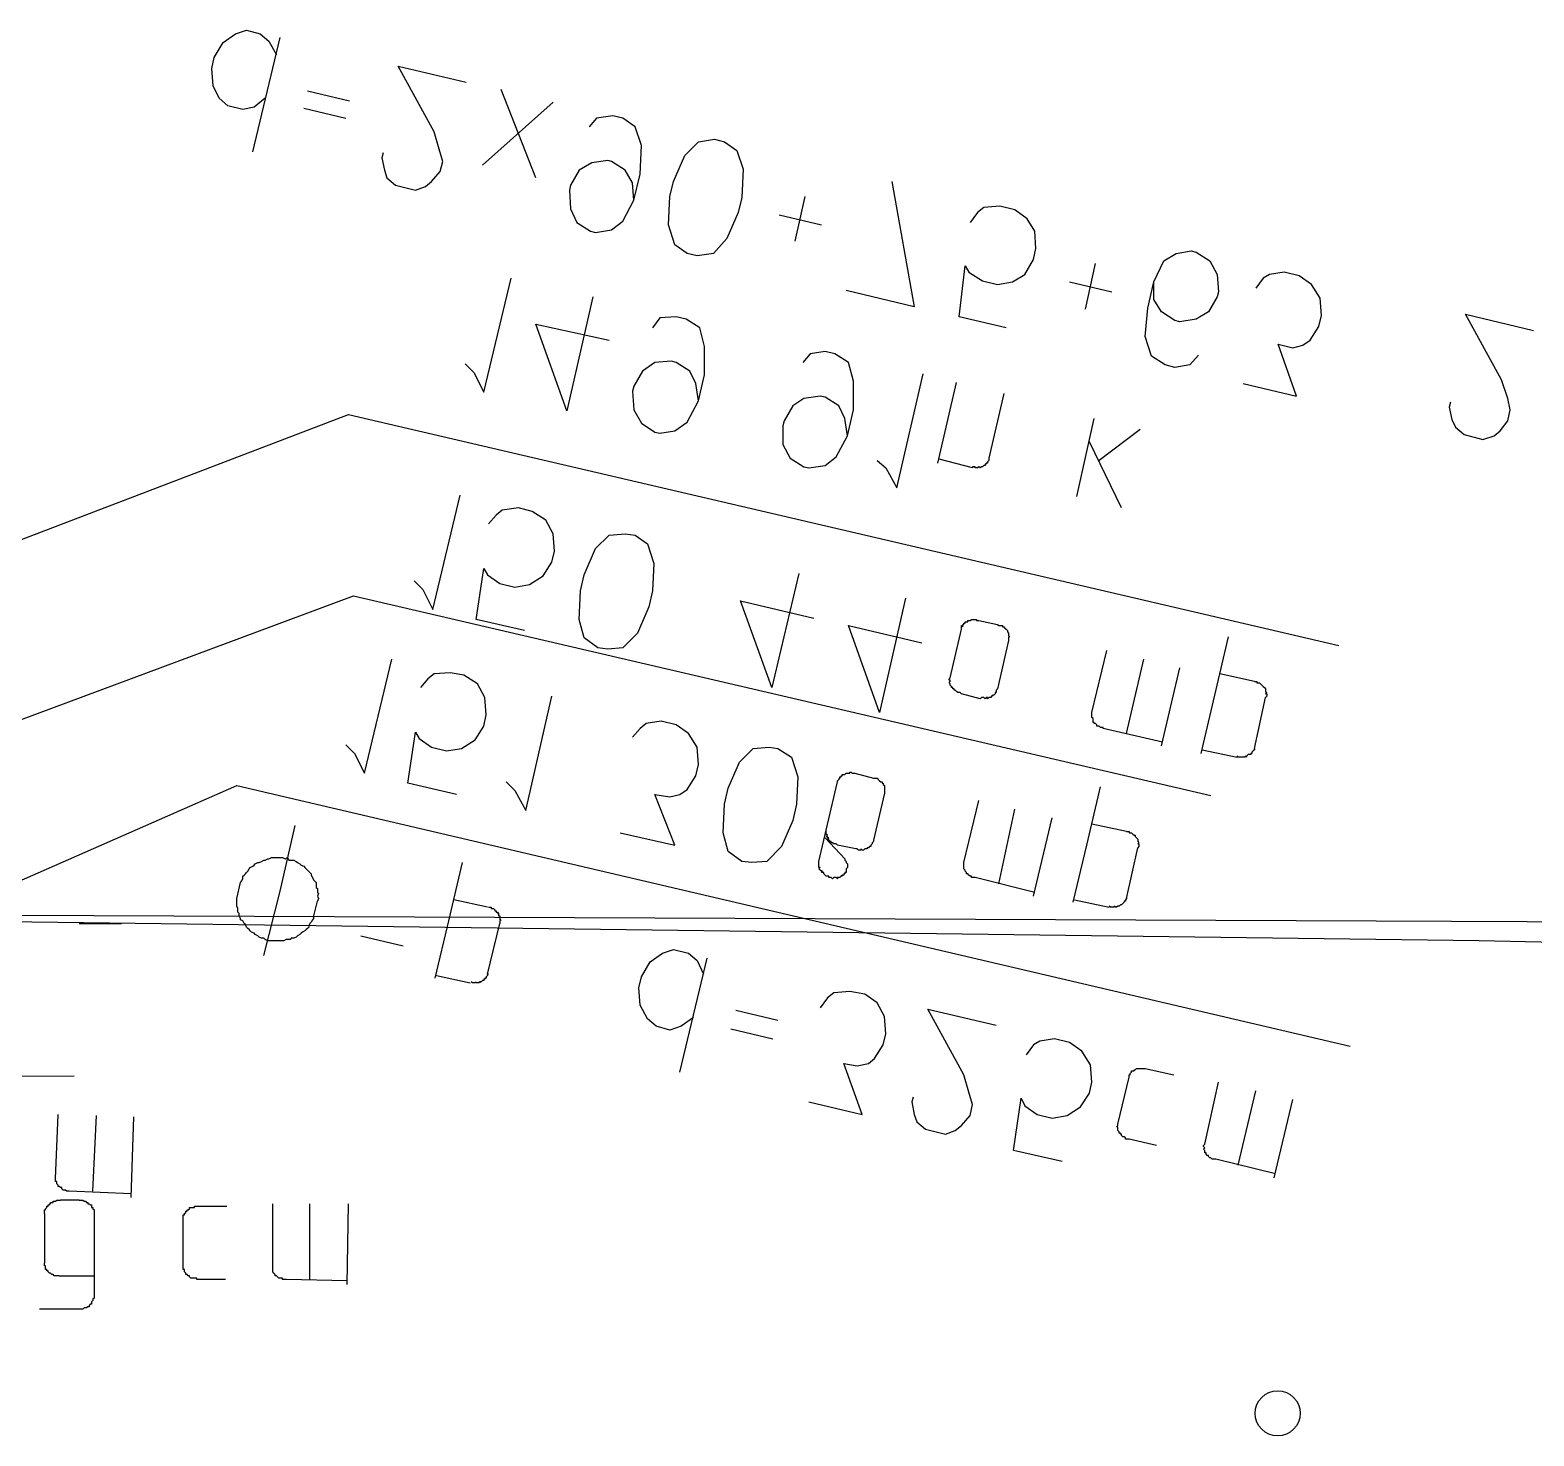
# Model space of a CAD drawing. Header units: metres. Extents: x 20 to 357, y 34 to 206.
# Drawn here: x 296.22 to 309.54, y 81.7 to 94.17 of the extents above; entities that cross this region are included whole.
import ezdxf

# ---------------------------------------------------------------- set-up
doc = ezdxf.new("R2010")
doc.units = ezdxf.units.M
for name, color, linetype in [('CURB', 7, 'Continuous'), ('GAS', 7, 'Continuous'), ('GRASS', 7, 'Continuous'), ('HEAT', 7, 'Continuous'), ('ROAD', 7, 'Continuous'), ('WATER_PIPELINE', 7, 'Continuous')]:
    doc.layers.add(name, color=color, linetype=linetype)

# ---------------------------------------------------------------- blocks, each defined once
blk = doc.blocks.new('КАЛИНА_ОБЫКНОВЕННАЯ')
blk.add_circle((0, 0), 0.2)

msp = doc.modelspace()

# ---------------------------------------------------------------- linework, layer by layer
at = {"layer": 'CURB'}
msp.add_lwpolyline([(296.653, 86.247), (297.027, 86.247)], dxfattribs=at)
at = {"layer": 'GAS'}
for points in [[(280.166, 82.387), (279.386, 81.815), (279.386, 81.815), (299.083, 89.151), (299.083, 89.151), (306.683, 87.38)], [(299.017, 87.831), (299.094, 87.754), (299.094, 87.754), (299.182, 87.578), (299.182, 87.578), (299.424, 88.59)], [(299.996, 87.391), (299.567, 87.49), (299.567, 87.49), (299.633, 87.941), (299.633, 87.941), (299.666, 87.886), (299.666, 87.886), (299.776, 87.809), (299.776, 87.809), (299.908, 87.776), (299.908, 87.776), (300.04, 87.798), (300.04, 87.798), (300.161, 87.875), (300.161, 87.875), (300.238, 87.996), (300.238, 87.996), (300.26, 88.095), (300.26, 88.095), (300.249, 88.249), (300.249, 88.249), (300.183, 88.37), (300.183, 88.37), (300.062, 88.447), (300.062, 88.447), (299.941, 88.469), (299.941, 88.469), (299.798, 88.458), (299.798, 88.458), (299.743, 88.414), (299.743, 88.414), (299.677, 88.337)], [(300.436, 87.501), (300.513, 87.424), (300.513, 87.424), (300.612, 87.248), (300.612, 87.248), (300.843, 88.26)], [(301.448, 87.05), (301.932, 86.94), (301.932, 86.94), (301.756, 87.391), (301.756, 87.391), (301.888, 87.369), (301.888, 87.369), (301.976, 87.391), (301.976, 87.391), (302.042, 87.435), (302.042, 87.435), (302.119, 87.556), (302.119, 87.556), (302.141, 87.655), (302.141, 87.655), (302.13, 87.809), (302.13, 87.809), (302.053, 87.93), (302.053, 87.93), (301.943, 88.007), (301.943, 88.007), (301.811, 88.04), (301.811, 88.04), (301.679, 88.018), (301.679, 88.018), (301.624, 87.974), (301.624, 87.974), (301.558, 87.897)], [(302.526, 86.797), (302.405, 86.885), (302.405, 86.885), (302.361, 87.05), (302.361, 87.05), (302.372, 87.303), (302.372, 87.303), (302.405, 87.446), (302.405, 87.446), (302.504, 87.677), (302.504, 87.677), (302.625, 87.798), (302.625, 87.798), (302.768, 87.809), (302.768, 87.809), (302.845, 87.798), (302.845, 87.798), (302.966, 87.721), (302.966, 87.721), (303.021, 87.545), (303.021, 87.545), (303.01, 87.303), (303.01, 87.303), (302.977, 87.16), (302.977, 87.16), (302.878, 86.929), (302.878, 86.929), (302.746, 86.797), (302.746, 86.797), (302.614, 86.786), (302.614, 86.786), (302.526, 86.797)], [(303.373, 87.501), (303.373, 87.512), (303.373, 87.512), (303.384, 87.523), (303.384, 87.523), (303.394, 87.534), (303.394, 87.534), (303.394, 87.545), (303.394, 87.545), (303.406, 87.545), (303.406, 87.545), (303.406, 87.556), (303.406, 87.556), (303.416, 87.556), (303.416, 87.556), (303.416, 87.567), (303.416, 87.567), (303.428, 87.567), (303.428, 87.567), (303.438, 87.567), (303.438, 87.567), (303.449, 87.578), (303.449, 87.578), (303.461, 87.578), (303.461, 87.578), (303.471, 87.578), (303.471, 87.578), (303.483, 87.578), (303.483, 87.578), (303.483, 87.589), (303.483, 87.589), (303.493, 87.589), (303.493, 87.589), (303.504, 87.578), (303.504, 87.578), (303.515, 87.578), (303.515, 87.578), (303.526, 87.578)], [(303.526, 87.578), (303.691, 87.534)], [(286.061, 82.486), (285.314, 81.87), (285.314, 81.87), (298.049, 87.468), (298.049, 87.468), (307.915, 85.159)], [(303.307, 86.654), (303.296, 86.654), (303.296, 86.654), (303.296, 86.665), (303.296, 86.665), (303.285, 86.665), (303.285, 86.665), (303.274, 86.665), (303.274, 86.665), (303.263, 86.676), (303.263, 86.676), (303.252, 86.687), (303.252, 86.687), (303.252, 86.698), (303.252, 86.698), (303.241, 86.698), (303.241, 86.698), (303.23, 86.698), (303.23, 86.698), (303.241, 86.709), (303.241, 86.709), (303.23, 86.709), (303.23, 86.709), (303.219, 86.72), (303.219, 86.72), (303.208, 86.731), (303.208, 86.731), (303.219, 86.742), (303.219, 86.742), (303.208, 86.742), (303.208, 86.742), (303.208, 86.753), (303.208, 86.753), (303.208, 86.764), (303.208, 86.764), (303.208, 86.775), (303.208, 86.775), (303.208, 86.786), (303.208, 86.786), (303.208, 86.797), (303.208, 86.797), (303.373, 87.501)], [(303.691, 87.534), (303.702, 87.534), (303.702, 87.534), (303.713, 87.534), (303.713, 87.534), (303.724, 87.534), (303.724, 87.534), (303.735, 87.523), (303.735, 87.523), (303.746, 87.512), (303.746, 87.512), (303.757, 87.501), (303.757, 87.501), (303.768, 87.501), (303.768, 87.501), (303.768, 87.49), (303.768, 87.49), (303.779, 87.49), (303.779, 87.49), (303.779, 87.479), (303.779, 87.479), (303.79, 87.468), (303.79, 87.468), (303.79, 87.457), (303.79, 87.457), (303.79, 87.446), (303.79, 87.446), (303.79, 87.435), (303.79, 87.435), (303.79, 87.424), (303.79, 87.424), (303.79, 87.413), (303.79, 87.413), (303.79, 87.402)], [(305.462, 86.434), (305.583, 86.94), (305.583, 86.94), (305.704, 87.457)], [(303.79, 87.402), (303.691, 86.984)], [(305.121, 86.522), (304.593, 86.654), (304.593, 86.654), (304.582, 86.654), (304.582, 86.654), (304.571, 86.654), (304.571, 86.654), (304.56, 86.654), (304.56, 86.654), (304.56, 86.665), (304.56, 86.665), (304.549, 86.665), (304.549, 86.665), (304.538, 86.676), (304.538, 86.676), (304.527, 86.687), (304.527, 86.687), (304.516, 86.687), (304.516, 86.687), (304.516, 86.698), (304.516, 86.698), (304.505, 86.709), (304.505, 86.709), (304.505, 86.72), (304.505, 86.72), (304.494, 86.731), (304.494, 86.731), (304.494, 86.742), (304.494, 86.742), (304.494, 86.753), (304.494, 86.753), (304.494, 86.764), (304.494, 86.764), (304.494, 86.775), (304.494, 86.775), (304.494, 86.786), (304.494, 86.786), (304.626, 87.336)], [(304.802, 86.599), (304.945, 87.259)], [(305.11, 86.489), (305.275, 87.182)], [(298.291, 85.961), (298.434, 86.533), (298.434, 86.533), (298.566, 87.116)], [(303.373, 86.94), (303.362, 86.951), (303.362, 86.951), (303.351, 86.951), (303.351, 86.951), (303.34, 86.951), (303.34, 86.951), (303.329, 86.962), (303.329, 86.962), (303.318, 86.962), (303.318, 86.962), (303.318, 86.973), (303.318, 86.973), (303.307, 86.973), (303.307, 86.973), (303.296, 86.984), (303.296, 86.984), (303.296, 86.995), (303.296, 86.995), (303.285, 86.995), (303.285, 86.995), (303.296, 87.006), (303.296, 87.006), (303.285, 87.006), (303.285, 87.006), (303.285, 87.017), (303.285, 87.017), (303.274, 87.017), (303.274, 87.017), (303.285, 87.028), (303.285, 87.028), (303.274, 87.039), (303.274, 87.039), (303.274, 87.05), (303.274, 87.05), (303.274, 87.061), (303.274, 87.061), (303.274, 87.072)], [(305.935, 87.061), (305.627, 87.127)], [(305.935, 87.061), (305.946, 87.061), (305.946, 87.061), (305.957, 87.061), (305.957, 87.061), (305.957, 87.05), (305.957, 87.05), (305.968, 87.05), (305.968, 87.05), (305.979, 87.05), (305.979, 87.05), (305.99, 87.039), (305.99, 87.039), (306.001, 87.028), (306.001, 87.028), (306.012, 87.028), (306.012, 87.028), (306.012, 87.017), (306.012, 87.017), (306.023, 87.006), (306.023, 87.006), (306.034, 86.995), (306.034, 86.995), (306.034, 86.984), (306.034, 86.984), (306.034, 86.973), (306.034, 86.973), (306.045, 86.962), (306.045, 86.962), (306.034, 86.951), (306.034, 86.951), (306.045, 86.951), (306.045, 86.951), (306.045, 86.94), (306.045, 86.94), (306.045, 86.929), (306.045, 86.929), (306.034, 86.918)], [(303.263, 87.006), (303.438, 86.819), (303.438, 86.819), (303.438, 86.808), (303.438, 86.808), (303.449, 86.797), (303.449, 86.797), (303.449, 86.786), (303.449, 86.786), (303.461, 86.775), (303.461, 86.775), (303.461, 86.764), (303.461, 86.764), (303.461, 86.753), (303.461, 86.753), (303.461, 86.742), (303.461, 86.742), (303.449, 86.731), (303.449, 86.731), (303.449, 86.72), (303.449, 86.72), (303.449, 86.709), (303.449, 86.709), (303.449, 86.698), (303.449, 86.698), (303.438, 86.698), (303.438, 86.698), (303.438, 86.687), (303.438, 86.687), (303.428, 86.687), (303.428, 86.687), (303.428, 86.676), (303.428, 86.676), (303.416, 86.676), (303.416, 86.676), (303.416, 86.665), (303.416, 86.665), (303.406, 86.676), (303.406, 86.676), (303.406, 86.665), (303.406, 86.665), (303.394, 86.654), (303.394, 86.654), (303.384, 86.654), (303.384, 86.654), (303.373, 86.654), (303.373, 86.654), (303.373, 86.643), (303.373, 86.643), (303.362, 86.654), (303.362, 86.654), (303.351, 86.654), (303.351, 86.654), (303.34, 86.654), (303.34, 86.654), (303.329, 86.643), (303.329, 86.643), (303.318, 86.654), (303.318, 86.654), (303.307, 86.654)], [(303.537, 86.907), (303.373, 86.94)], [(303.691, 86.984), (303.691, 86.973), (303.691, 86.973), (303.68, 86.962), (303.68, 86.962), (303.68, 86.951), (303.68, 86.951), (303.669, 86.94), (303.669, 86.94), (303.669, 86.929), (303.669, 86.929), (303.658, 86.929), (303.658, 86.929), (303.647, 86.918), (303.647, 86.918), (303.636, 86.918), (303.636, 86.918), (303.636, 86.907), (303.636, 86.907), (303.625, 86.907), (303.625, 86.907), (303.614, 86.907), (303.614, 86.907), (303.603, 86.896), (303.603, 86.896), (303.592, 86.896), (303.592, 86.896), (303.581, 86.907), (303.581, 86.907), (303.581, 86.896), (303.581, 86.896), (303.57, 86.896), (303.57, 86.896), (303.559, 86.896), (303.559, 86.896), (303.548, 86.907), (303.548, 86.907), (303.537, 86.907)], [(305.935, 86.467), (306.034, 86.918)], [(298.731, 86.302), (298.731, 86.291), (298.731, 86.291), (298.72, 86.28), (298.72, 86.28), (298.709, 86.258), (298.709, 86.258), (298.698, 86.247), (298.698, 86.247), (298.687, 86.225), (298.687, 86.225), (298.687, 86.214), (298.687, 86.214), (298.676, 86.203), (298.676, 86.203), (298.665, 86.192), (298.665, 86.192), (298.654, 86.181), (298.654, 86.181), (298.632, 86.17), (298.632, 86.17), (298.621, 86.159), (298.621, 86.159), (298.61, 86.148), (298.61, 86.148), (298.588, 86.137), (298.588, 86.137), (298.577, 86.126), (298.577, 86.126), (298.555, 86.115), (298.555, 86.115), (298.533, 86.115), (298.533, 86.115), (298.522, 86.104), (298.522, 86.104), (298.5, 86.104), (298.5, 86.104), (298.489, 86.104), (298.489, 86.104), (298.467, 86.093), (298.467, 86.093), (298.445, 86.093), (298.445, 86.093), (298.423, 86.093), (298.423, 86.093), (298.412, 86.093), (298.412, 86.093), (298.39, 86.093), (298.39, 86.093), (298.368, 86.093), (298.368, 86.093), (298.346, 86.093), (298.346, 86.093), (298.324, 86.093), (298.324, 86.093), (298.302, 86.104), (298.302, 86.104), (298.291, 86.115), (298.291, 86.115), (298.269, 86.115), (298.269, 86.115), (298.247, 86.126), (298.247, 86.126), (298.236, 86.137), (298.236, 86.137), (298.214, 86.148), (298.214, 86.148), (298.203, 86.159), (298.203, 86.159), (298.181, 86.17), (298.181, 86.17), (298.17, 86.181), (298.17, 86.181), (298.159, 86.192), (298.159, 86.192), (298.148, 86.203), (298.148, 86.203), (298.137, 86.214), (298.137, 86.214), (298.126, 86.236), (298.126, 86.236), (298.115, 86.247), (298.115, 86.247), (298.104, 86.269), (298.104, 86.269), (298.082, 86.28), (298.082, 86.28), (298.082, 86.291), (298.082, 86.291), (298.071, 86.313), (298.071, 86.313), (298.071, 86.335), (298.071, 86.335), (298.06, 86.346), (298.06, 86.346), (298.06, 86.357), (298.06, 86.357), (298.06, 86.379), (298.06, 86.379), (298.049, 86.401), (298.049, 86.401), (298.049, 86.412), (298.049, 86.412), (298.049, 86.434), (298.049, 86.434), (298.049, 86.445), (298.049, 86.445), (298.049, 86.467), (298.049, 86.467), (298.082, 86.61), (298.082, 86.61), (298.093, 86.621), (298.093, 86.621), (298.104, 86.643), (298.104, 86.643), (298.104, 86.665), (298.104, 86.665), (298.115, 86.676), (298.115, 86.676), (298.126, 86.687), (298.126, 86.687), (298.137, 86.698), (298.137, 86.698), (298.148, 86.709), (298.148, 86.709), (298.159, 86.731), (298.159, 86.731), (298.17, 86.742), (298.17, 86.742), (298.192, 86.753), (298.192, 86.753), (298.203, 86.764), (298.203, 86.764), (298.214, 86.775), (298.214, 86.775), (298.236, 86.786), (298.236, 86.786), (298.247, 86.786), (298.247, 86.786), (298.269, 86.797), (298.269, 86.797), (298.291, 86.808), (298.291, 86.808), (298.302, 86.808), (298.302, 86.808), (298.324, 86.819), (298.324, 86.819), (298.335, 86.819), (298.335, 86.819), (298.357, 86.83), (298.357, 86.83), (298.379, 86.83), (298.379, 86.83), (298.401, 86.83), (298.401, 86.83), (298.412, 86.83), (298.412, 86.83), (298.434, 86.83), (298.434, 86.83), (298.456, 86.83), (298.456, 86.83), (298.478, 86.819), (298.478, 86.819), (298.5, 86.83), (298.5, 86.83), (298.511, 86.808), (298.511, 86.808), (298.533, 86.808), (298.533, 86.808), (298.555, 86.808), (298.555, 86.808), (298.577, 86.797), (298.577, 86.797), (298.588, 86.786), (298.588, 86.786), (298.61, 86.775), (298.61, 86.775), (298.621, 86.764), (298.621, 86.764), (298.643, 86.753), (298.643, 86.753), (298.654, 86.742), (298.654, 86.742), (298.665, 86.731), (298.665, 86.731), (298.676, 86.72), (298.676, 86.72), (298.698, 86.698), (298.698, 86.698), (298.709, 86.687), (298.709, 86.687), (298.709, 86.676), (298.709, 86.676), (298.72, 86.654), (298.72, 86.654), (298.731, 86.632), (298.731, 86.632), (298.742, 86.621), (298.742, 86.621), (298.753, 86.61), (298.753, 86.61), (298.753, 86.588), (298.753, 86.588), (298.753, 86.566), (298.753, 86.566), (298.764, 86.555), (298.764, 86.555), (298.764, 86.544), (298.764, 86.544), (298.764, 86.522), (298.764, 86.522), (298.775, 86.511), (298.775, 86.511), (298.764, 86.489), (298.764, 86.489), (298.775, 86.467), (298.775, 86.467), (298.764, 86.445)], [(299.809, 85.763), (299.93, 86.269), (299.93, 86.269), (300.051, 86.786)], [(298.731, 86.302), (298.764, 86.445)], [(300.271, 86.39), (299.974, 86.456)], [(300.282, 86.39), (300.293, 86.39), (300.293, 86.39), (300.304, 86.39), (300.304, 86.39), (300.304, 86.379), (300.304, 86.379), (300.315, 86.379), (300.315, 86.379), (300.326, 86.379), (300.326, 86.379), (300.337, 86.368), (300.337, 86.368), (300.337, 86.357), (300.337, 86.357), (300.348, 86.357), (300.348, 86.357), (300.348, 86.346), (300.348, 86.346), (300.359, 86.346), (300.359, 86.346), (300.37, 86.335), (300.37, 86.335), (300.359, 86.335), (300.359, 86.335), (300.37, 86.335), (300.37, 86.335), (300.37, 86.324), (300.37, 86.324), (300.37, 86.313), (300.37, 86.313), (300.381, 86.313), (300.381, 86.313), (300.381, 86.302), (300.381, 86.302), (300.381, 86.291), (300.381, 86.291), (300.381, 86.28), (300.381, 86.28), (300.392, 86.28), (300.392, 86.28), (300.381, 86.269), (300.381, 86.269), (300.381, 86.258), (300.381, 86.258), (300.381, 86.247)], [(305.473, 86.456), (305.781, 86.39)], [(305.935, 86.478), (305.935, 86.467), (305.935, 86.467), (305.924, 86.456), (305.924, 86.456), (305.924, 86.445), (305.924, 86.445), (305.913, 86.445), (305.913, 86.445), (305.913, 86.434), (305.913, 86.434), (305.902, 86.423), (305.902, 86.423), (305.891, 86.412), (305.891, 86.412), (305.88, 86.412), (305.88, 86.412), (305.869, 86.401), (305.869, 86.401), (305.858, 86.401), (305.858, 86.401), (305.847, 86.39), (305.847, 86.39), (305.836, 86.39), (305.836, 86.39), (305.825, 86.401), (305.825, 86.401), (305.825, 86.39), (305.825, 86.39), (305.814, 86.39), (305.814, 86.39), (305.803, 86.39), (305.803, 86.39), (305.792, 86.39), (305.792, 86.39), (305.781, 86.401)], [(300.271, 85.796), (300.381, 86.247)], [(299.149, 86.137), (299.523, 86.049)], [(302.097, 85.412), (301.987, 85.335), (301.987, 85.335), (301.888, 85.302), (301.888, 85.302), (301.767, 85.335), (301.767, 85.335), (301.69, 85.401), (301.69, 85.401), (301.624, 85.521), (301.624, 85.521), (301.613, 85.675), (301.613, 85.675), (301.635, 85.774), (301.635, 85.774), (301.712, 85.906), (301.712, 85.906), (301.822, 85.983), (301.822, 85.983), (301.921, 86.016), (301.921, 86.016), (302.053, 85.983), (302.053, 85.983), (302.13, 85.917), (302.13, 85.917), (302.185, 85.796)], [(301.976, 84.928), (302.218, 85.939)], [(299.82, 85.785), (300.117, 85.719)], [(300.282, 85.796), (300.271, 85.796), (300.271, 85.796), (300.271, 85.785), (300.271, 85.785), (300.26, 85.774), (300.26, 85.774), (300.26, 85.763), (300.26, 85.763), (300.249, 85.763), (300.249, 85.763), (300.249, 85.752), (300.249, 85.752), (300.238, 85.752), (300.238, 85.752), (300.238, 85.741), (300.238, 85.741), (300.227, 85.741), (300.227, 85.741), (300.216, 85.73), (300.216, 85.73), (300.205, 85.73), (300.205, 85.73), (300.205, 85.719), (300.205, 85.719), (300.194, 85.73), (300.194, 85.73), (300.194, 85.719), (300.194, 85.719), (300.183, 85.719), (300.183, 85.719), (300.172, 85.719), (300.172, 85.719), (300.172, 85.73), (300.172, 85.73), (300.161, 85.719), (300.161, 85.719), (300.15, 85.719), (300.15, 85.719), (300.139, 85.719), (300.139, 85.719), (300.128, 85.73)], [(303.12, 84.664), (303.592, 84.554), (303.592, 84.554), (303.428, 85.005), (303.428, 85.005), (303.548, 84.983), (303.548, 84.983), (303.647, 85.005), (303.647, 85.005), (303.702, 85.049), (303.702, 85.049), (303.779, 85.17), (303.779, 85.17), (303.801, 85.269), (303.801, 85.269), (303.79, 85.423), (303.79, 85.423), (303.724, 85.543), (303.724, 85.543), (303.614, 85.62), (303.614, 85.62), (303.483, 85.642), (303.483, 85.642), (303.34, 85.631), (303.34, 85.631), (303.285, 85.587), (303.285, 85.587), (303.219, 85.499)], [(302.471, 85.477), (302.845, 85.39)], [(304.043, 84.708), (304.032, 84.664), (304.032, 84.664), (304.054, 84.554), (304.054, 84.554), (304.076, 84.488), (304.076, 84.488), (304.153, 84.422), (304.153, 84.422), (304.329, 84.378), (304.329, 84.378), (304.417, 84.411), (304.417, 84.411), (304.472, 84.455), (304.472, 84.455), (304.549, 84.543), (304.549, 84.543), (304.571, 84.642), (304.571, 84.642), (304.538, 84.752), (304.538, 84.752), (304.494, 84.906), (304.494, 84.906), (304.175, 85.488), (304.175, 85.488), (304.78, 85.346)], [(302.427, 85.313), (302.801, 85.225)], [(305.363, 84.136), (304.934, 84.235), (304.934, 84.235), (305, 84.697), (305, 84.697), (305.033, 84.631), (305.033, 84.631), (305.143, 84.554), (305.143, 84.554), (305.275, 84.521), (305.275, 84.521), (305.407, 84.543), (305.407, 84.543), (305.528, 84.62), (305.528, 84.62), (305.605, 84.741), (305.605, 84.741), (305.627, 84.84), (305.627, 84.84), (305.616, 84.994), (305.616, 84.994), (305.539, 85.115), (305.539, 85.115), (305.429, 85.192), (305.429, 85.192), (305.297, 85.225), (305.297, 85.225), (305.165, 85.203), (305.165, 85.203), (305.11, 85.17), (305.11, 85.17), (305.044, 85.082)], [(305.858, 84.466), (305.957, 84.884), (305.957, 84.884), (305.957, 84.895), (305.957, 84.895), (305.957, 84.906), (305.957, 84.906), (305.968, 84.906), (305.968, 84.906), (305.968, 84.917), (305.968, 84.917), (305.979, 84.928), (305.979, 84.928), (305.979, 84.939), (305.979, 84.939), (305.99, 84.939), (305.99, 84.939), (306.001, 84.939), (306.001, 84.939), (306.001, 84.95), (306.001, 84.95), (306.012, 84.95), (306.012, 84.95), (306.023, 84.961), (306.023, 84.961), (306.034, 84.961), (306.034, 84.961), (306.045, 84.961), (306.045, 84.961), (306.056, 84.961), (306.056, 84.961), (306.067, 84.961), (306.067, 84.961), (306.078, 84.961), (306.078, 84.961), (306.089, 84.961), (306.089, 84.961), (306.1, 84.961), (306.1, 84.961), (306.353, 84.906)], [(307.255, 84.026), (306.727, 84.158), (306.727, 84.158), (306.716, 84.158), (306.716, 84.158), (306.705, 84.158), (306.705, 84.158), (306.694, 84.158), (306.694, 84.158), (306.683, 84.169), (306.683, 84.169), (306.672, 84.169), (306.672, 84.169), (306.661, 84.18), (306.661, 84.18), (306.661, 84.191), (306.661, 84.191), (306.65, 84.191), (306.65, 84.191), (306.639, 84.202), (306.639, 84.202), (306.639, 84.213), (306.639, 84.213), (306.628, 84.213), (306.628, 84.213), (306.628, 84.224), (306.628, 84.224), (306.628, 84.235), (306.628, 84.235), (306.617, 84.246), (306.617, 84.246), (306.628, 84.257), (306.628, 84.257), (306.617, 84.268), (306.617, 84.268), (306.617, 84.279), (306.617, 84.279), (306.628, 84.29), (306.628, 84.29), (306.749, 84.84)], [(306.925, 84.103), (307.079, 84.763)], [(307.244, 83.993), (307.409, 84.686)], [(306.199, 84.279), (305.957, 84.334), (305.957, 84.334), (305.946, 84.334), (305.946, 84.334), (305.935, 84.334), (305.935, 84.334), (305.924, 84.334), (305.924, 84.334), (305.924, 84.345), (305.924, 84.345), (305.913, 84.356), (305.913, 84.356), (305.902, 84.356), (305.902, 84.356), (305.891, 84.367), (305.891, 84.367), (305.891, 84.378), (305.891, 84.378), (305.88, 84.378), (305.88, 84.378), (305.88, 84.389), (305.88, 84.389), (305.869, 84.389), (305.869, 84.389), (305.869, 84.4), (305.869, 84.4), (305.858, 84.411), (305.858, 84.411), (305.858, 84.422), (305.858, 84.422), (305.858, 84.433), (305.858, 84.433), (305.858, 84.444), (305.858, 84.444), (305.847, 84.444), (305.847, 84.444), (305.858, 84.455), (305.858, 84.455), (305.858, 84.466)], [(296.345, 83.674), (296.345, 83.685), (296.345, 83.685), (296.345, 83.696), (296.345, 83.696), (296.345, 83.707), (296.345, 83.707), (296.356, 83.707), (296.356, 83.707), (296.356, 83.718), (296.356, 83.718), (296.367, 83.729), (296.367, 83.729), (296.367, 83.74), (296.367, 83.74), (296.378, 83.74), (296.378, 83.74), (296.378, 83.751), (296.378, 83.751), (296.389, 83.751), (296.389, 83.751), (296.389, 83.762), (296.389, 83.762), (296.4, 83.762), (296.4, 83.762), (296.4, 83.773), (296.4, 83.773), (296.411, 83.773), (296.411, 83.773), (296.422, 83.773), (296.422, 83.773), (296.422, 83.784), (296.422, 83.784), (296.433, 83.784), (296.433, 83.784), (296.444, 83.784), (296.444, 83.784), (296.455, 83.795), (296.455, 83.795), (296.466, 83.795), (296.466, 83.795), (296.477, 83.795), (296.477, 83.795), (296.488, 83.795)], [(296.653, 83.795), (296.488, 83.795)], [(296.653, 83.795), (296.664, 83.795), (296.664, 83.795), (296.675, 83.795), (296.675, 83.795), (296.686, 83.795), (296.686, 83.795), (296.697, 83.784), (296.697, 83.784), (296.708, 83.784), (296.708, 83.784), (296.719, 83.773), (296.719, 83.773), (296.73, 83.773), (296.73, 83.773), (296.73, 83.762), (296.73, 83.762), (296.741, 83.762), (296.741, 83.762), (296.752, 83.751), (296.752, 83.751), (296.763, 83.751), (296.763, 83.751), (296.763, 83.74), (296.763, 83.74), (296.763, 83.729), (296.763, 83.729), (296.774, 83.729), (296.774, 83.729), (296.774, 83.718), (296.774, 83.718), (296.785, 83.707), (296.785, 83.707), (296.785, 83.696), (296.785, 83.696), (296.785, 83.685), (296.785, 83.685), (296.785, 83.674)], [(297.576, 83.201), (297.576, 83.63), (297.576, 83.63), (297.576, 83.641), (297.576, 83.641), (297.576, 83.652), (297.576, 83.652), (297.576, 83.663), (297.576, 83.663), (297.587, 83.663), (297.587, 83.663), (297.587, 83.674), (297.587, 83.674), (297.598, 83.685), (297.598, 83.685), (297.598, 83.696), (297.598, 83.696), (297.609, 83.696), (297.609, 83.696), (297.609, 83.707), (297.609, 83.707), (297.62, 83.707), (297.62, 83.707), (297.631, 83.718), (297.631, 83.718), (297.631, 83.729), (297.631, 83.729), (297.642, 83.729), (297.642, 83.729), (297.653, 83.729), (297.653, 83.729), (297.664, 83.729), (297.664, 83.729), (297.675, 83.729), (297.675, 83.729), (297.675, 83.74), (297.675, 83.74), (297.686, 83.74), (297.686, 83.74), (297.697, 83.74), (297.697, 83.74), (297.708, 83.74), (297.708, 83.74), (297.961, 83.74)], [(299.028, 83.08), (298.489, 83.091), (298.489, 83.091), (298.478, 83.091), (298.478, 83.091), (298.467, 83.091), (298.467, 83.091), (298.456, 83.091), (298.456, 83.091), (298.456, 83.102), (298.456, 83.102), (298.445, 83.102), (298.445, 83.102), (298.434, 83.102), (298.434, 83.102), (298.423, 83.102), (298.423, 83.102), (298.412, 83.113), (298.412, 83.113), (298.401, 83.124), (298.401, 83.124), (298.39, 83.124), (298.39, 83.124), (298.39, 83.135), (298.39, 83.135), (298.379, 83.146), (298.379, 83.146), (298.368, 83.157), (298.368, 83.157), (298.368, 83.168), (298.368, 83.168), (298.368, 83.179), (298.368, 83.179), (298.368, 83.19), (298.368, 83.19), (298.368, 83.201), (298.368, 83.201), (298.368, 83.762)], [(298.698, 83.091), (298.698, 83.762)], [(299.028, 83.047), (299.039, 83.762)], [(296.785, 83.674), (296.785, 82.937), (296.785, 82.937), (296.785, 82.926), (296.785, 82.926), (296.774, 82.915), (296.774, 82.915), (296.774, 82.904), (296.774, 82.904), (296.763, 82.893), (296.763, 82.893), (296.763, 82.882), (296.763, 82.882), (296.763, 82.871), (296.763, 82.871), (296.752, 82.871), (296.752, 82.871), (296.741, 82.86), (296.741, 82.86), (296.741, 82.849), (296.741, 82.849), (296.73, 82.849), (296.73, 82.849), (296.719, 82.838), (296.719, 82.838), (296.708, 82.838), (296.708, 82.838), (296.697, 82.838), (296.697, 82.838), (296.686, 82.827), (296.686, 82.827), (296.675, 82.827), (296.675, 82.827), (296.664, 82.827), (296.664, 82.827), (296.653, 82.827), (296.653, 82.827), (296.642, 82.827), (296.642, 82.827), (296.301, 82.827)], [(296.345, 83.674), (296.345, 83.234)], [(296.477, 83.124), (296.466, 83.124), (296.466, 83.124), (296.455, 83.124), (296.455, 83.124), (296.444, 83.124), (296.444, 83.124), (296.433, 83.124), (296.433, 83.124), (296.422, 83.135), (296.422, 83.135), (296.411, 83.135), (296.411, 83.135), (296.4, 83.146), (296.4, 83.146), (296.389, 83.146), (296.389, 83.146), (296.378, 83.157), (296.378, 83.157), (296.378, 83.168), (296.378, 83.168), (296.367, 83.168), (296.367, 83.168), (296.367, 83.179), (296.367, 83.179), (296.356, 83.179), (296.356, 83.179), (296.356, 83.19), (296.356, 83.19), (296.356, 83.201), (296.356, 83.201), (296.356, 83.212), (296.356, 83.212), (296.345, 83.212), (296.345, 83.212), (296.345, 83.223), (296.345, 83.223), (296.345, 83.234)], [(297.95, 83.091), (297.697, 83.091), (297.697, 83.091), (297.697, 83.102), (297.697, 83.102), (297.686, 83.102), (297.686, 83.102), (297.675, 83.102), (297.675, 83.102), (297.664, 83.102), (297.664, 83.102), (297.653, 83.102), (297.653, 83.102), (297.642, 83.102), (297.642, 83.102), (297.631, 83.113), (297.631, 83.113), (297.631, 83.124), (297.631, 83.124), (297.62, 83.124), (297.62, 83.124), (297.609, 83.135), (297.609, 83.135), (297.598, 83.135), (297.598, 83.135), (297.598, 83.146), (297.598, 83.146), (297.587, 83.157), (297.587, 83.157), (297.587, 83.168), (297.587, 83.168), (297.587, 83.179), (297.587, 83.179), (297.576, 83.179), (297.576, 83.179), (297.576, 83.19), (297.576, 83.19), (297.576, 83.201)], [(296.477, 83.124), (296.785, 83.124)]]:
    msp.add_lwpolyline(points, dxfattribs=at)
at = {"layer": 'GRASS'}
msp.add_lwpolyline([(213.595, 86.907), (218.764, 86.841), (221.447, 86.808), (225.506, 86.775), (233.215, 86.731), (241.277, 86.676), (249.24, 86.599), (266.573, 86.456), (267.365, 86.445), (277.857, 86.401), (289.361, 86.346), (292.517, 86.335), (308.146, 86.269), (330.89, 86.17)], dxfattribs=at)
at = {"layer": 'HEAT'}
for points in [[(298.302, 93.561), (298.203, 93.484), (298.203, 93.484), (298.104, 93.462), (298.104, 93.462), (297.972, 93.495), (297.972, 93.495), (297.895, 93.561), (297.895, 93.561), (297.84, 93.671), (297.84, 93.671), (297.829, 93.825), (297.829, 93.825), (297.851, 93.924), (297.851, 93.924), (297.928, 94.056), (297.928, 94.056), (298.038, 94.133), (298.038, 94.133), (298.137, 94.166), (298.137, 94.166), (298.258, 94.133), (298.258, 94.133), (298.335, 94.067), (298.335, 94.067), (298.401, 93.946)], [(298.192, 93.088), (298.434, 94.1)], [(299.347, 93.077), (299.336, 93.033), (299.336, 93.033), (299.358, 92.923), (299.358, 92.923), (299.38, 92.857), (299.38, 92.857), (299.457, 92.791), (299.457, 92.791), (299.633, 92.747), (299.633, 92.747), (299.721, 92.78), (299.721, 92.78), (299.776, 92.824), (299.776, 92.824), (299.853, 92.912), (299.853, 92.912), (299.875, 93), (299.875, 93), (299.842, 93.11), (299.842, 93.11), (299.798, 93.264), (299.798, 93.264), (299.479, 93.847), (299.479, 93.847), (300.084, 93.704)], [(298.676, 93.627), (299.05, 93.539)], [(300.7, 92.857), (300.392, 93.638)], [(298.643, 93.473), (299.017, 93.385)], [(300.227, 92.967), (300.854, 93.528)], [(301.569, 92.659), (301.558, 92.813), (301.558, 92.813), (301.492, 92.923), (301.492, 92.923), (301.371, 93), (301.371, 93), (301.338, 93.011), (301.338, 93.011), (301.195, 92.989), (301.195, 92.989), (301.085, 92.923), (301.085, 92.923), (301.008, 92.791), (301.008, 92.791), (300.997, 92.747), (300.997, 92.747), (301.008, 92.582), (301.008, 92.582), (301.063, 92.461), (301.063, 92.461), (301.184, 92.384), (301.184, 92.384), (301.228, 92.373), (301.228, 92.373), (301.371, 92.395), (301.371, 92.395), (301.47, 92.472), (301.47, 92.472), (301.569, 92.659), (301.569, 92.659), (301.624, 92.89), (301.624, 92.89), (301.635, 93.143), (301.635, 93.143), (301.58, 93.308), (301.58, 93.308), (301.47, 93.385), (301.47, 93.385), (301.382, 93.407), (301.382, 93.407), (301.239, 93.385), (301.239, 93.385), (301.173, 93.308)], [(302.042, 92.186), (301.932, 92.263), (301.932, 92.263), (301.877, 92.439), (301.877, 92.439), (301.888, 92.692), (301.888, 92.692), (301.921, 92.824), (301.921, 92.824), (302.02, 93.055), (302.02, 93.055), (302.141, 93.176), (302.141, 93.176), (302.284, 93.198), (302.284, 93.198), (302.372, 93.176), (302.372, 93.176), (302.482, 93.099), (302.482, 93.099), (302.537, 92.934), (302.537, 92.934), (302.526, 92.681), (302.526, 92.681), (302.493, 92.549), (302.493, 92.549), (302.394, 92.318), (302.394, 92.318), (302.273, 92.186), (302.273, 92.186), (302.13, 92.164), (302.13, 92.164), (302.042, 92.186)], [(303.856, 92.824), (304.054, 91.713), (304.054, 91.713), (303.449, 91.856)], [(302.999, 92.296), (303.087, 92.692)], [(302.856, 92.527), (303.23, 92.439)], [(304.868, 91.526), (304.45, 91.625), (304.45, 91.625), (304.505, 92.076), (304.505, 92.076), (304.538, 92.021), (304.538, 92.021), (304.659, 91.944), (304.659, 91.944), (304.791, 91.911), (304.791, 91.911), (304.923, 91.933), (304.923, 91.933), (305.033, 91.999), (305.033, 91.999), (305.11, 92.131), (305.11, 92.131), (305.132, 92.23), (305.132, 92.23), (305.121, 92.384), (305.121, 92.384), (305.055, 92.494), (305.055, 92.494), (304.945, 92.571), (304.945, 92.571), (304.813, 92.604), (304.813, 92.604), (304.67, 92.593), (304.67, 92.593), (304.615, 92.549), (304.615, 92.549), (304.549, 92.461)], [(305.572, 91.691), (305.66, 92.098)], [(306.573, 91.285), (306.496, 91.197), (306.496, 91.197), (306.364, 91.175), (306.364, 91.175), (306.276, 91.197), (306.276, 91.197), (306.155, 91.274), (306.155, 91.274), (306.1, 91.449), (306.1, 91.449), (306.122, 91.702), (306.122, 91.702), (306.177, 91.933), (306.177, 91.933), (306.265, 92.12), (306.265, 92.12), (306.375, 92.186), (306.375, 92.186), (306.507, 92.208), (306.507, 92.208), (306.551, 92.197), (306.551, 92.197), (306.672, 92.12), (306.672, 92.12), (306.738, 91.999), (306.738, 91.999), (306.749, 91.845), (306.749, 91.845), (306.738, 91.801), (306.738, 91.801), (306.661, 91.669), (306.661, 91.669), (306.551, 91.603), (306.551, 91.603), (306.408, 91.581), (306.408, 91.581), (306.364, 91.592), (306.364, 91.592), (306.243, 91.669), (306.243, 91.669), (306.177, 91.779), (306.177, 91.779), (306.177, 91.933)], [(300.073, 91.208), (300.15, 91.131), (300.15, 91.131), (300.238, 90.955), (300.238, 90.955), (300.48, 91.966)], [(306.969, 91.032), (307.442, 90.922), (307.442, 90.922), (307.277, 91.383), (307.277, 91.383), (307.409, 91.35), (307.409, 91.35), (307.497, 91.373), (307.497, 91.373), (307.563, 91.416), (307.563, 91.416), (307.64, 91.537), (307.64, 91.537), (307.662, 91.636), (307.662, 91.636), (307.651, 91.79), (307.651, 91.79), (307.574, 91.911), (307.574, 91.911), (307.464, 91.988), (307.464, 91.988), (307.332, 92.021), (307.332, 92.021), (307.2, 91.999), (307.2, 91.999), (307.145, 91.966), (307.145, 91.966), (307.079, 91.878)], [(305.429, 91.933), (305.803, 91.845)], [(301.206, 91.801), (300.975, 90.79), (300.975, 90.79), (300.7, 91.559), (300.7, 91.559), (301.349, 91.416)], [(302.141, 90.878), (302.119, 91.032), (302.119, 91.032), (302.064, 91.142), (302.064, 91.142), (301.943, 91.219), (301.943, 91.219), (301.899, 91.23), (301.899, 91.23), (301.756, 91.219), (301.756, 91.219), (301.646, 91.142), (301.646, 91.142), (301.569, 91.01), (301.569, 91.01), (301.558, 90.966), (301.558, 90.966), (301.569, 90.801), (301.569, 90.801), (301.635, 90.68), (301.635, 90.68), (301.756, 90.603), (301.756, 90.603), (301.8, 90.592), (301.8, 90.592), (301.932, 90.614), (301.932, 90.614), (302.042, 90.691), (302.042, 90.691), (302.141, 90.878), (302.141, 90.878), (302.196, 91.109), (302.196, 91.109), (302.196, 91.362), (302.196, 91.362), (302.152, 91.526), (302.152, 91.526), (302.031, 91.603), (302.031, 91.603), (301.943, 91.625), (301.943, 91.625), (301.8, 91.614), (301.8, 91.614), (301.734, 91.526)], [(308.806, 90.867), (308.795, 90.823), (308.795, 90.823), (308.817, 90.713), (308.817, 90.713), (308.85, 90.647), (308.85, 90.647), (308.927, 90.581), (308.927, 90.581), (309.092, 90.537), (309.092, 90.537), (309.191, 90.57), (309.191, 90.57), (309.246, 90.614), (309.246, 90.614), (309.312, 90.702), (309.312, 90.702), (309.333, 90.801), (309.333, 90.801), (309.312, 90.9), (309.312, 90.9), (309.257, 91.065), (309.257, 91.065), (308.938, 91.647), (308.938, 91.647), (309.542, 91.504)], [(303.461, 90.57), (303.438, 90.724), (303.438, 90.724), (303.384, 90.834), (303.384, 90.834), (303.263, 90.911), (303.263, 90.911), (303.219, 90.922), (303.219, 90.922), (303.076, 90.9), (303.076, 90.9), (302.977, 90.834), (302.977, 90.834), (302.9, 90.702), (302.9, 90.702), (302.889, 90.658), (302.889, 90.658), (302.889, 90.493), (302.889, 90.493), (302.955, 90.372), (302.955, 90.372), (303.076, 90.295), (303.076, 90.295), (303.12, 90.284), (303.12, 90.284), (303.263, 90.306), (303.263, 90.306), (303.362, 90.383), (303.362, 90.383), (303.461, 90.57), (303.461, 90.57), (303.515, 90.801), (303.515, 90.801), (303.515, 91.054), (303.515, 91.054), (303.471, 91.219), (303.471, 91.219), (303.351, 91.296), (303.351, 91.296), (303.263, 91.318), (303.263, 91.318), (303.131, 91.296), (303.131, 91.296), (303.065, 91.219)], [(303.724, 90.35), (303.801, 90.284), (303.801, 90.284), (303.9, 90.108), (303.9, 90.108), (304.131, 91.12)], [(304.263, 90.328), (304.428, 91.043)], [(304.846, 90.944), (304.714, 90.372), (304.714, 90.372), (304.714, 90.361), (304.714, 90.361), (304.714, 90.35), (304.714, 90.35), (304.703, 90.339), (304.703, 90.339), (304.703, 90.328), (304.703, 90.328), (304.692, 90.328), (304.692, 90.328), (304.692, 90.317), (304.692, 90.317), (304.681, 90.317), (304.681, 90.317), (304.681, 90.306), (304.681, 90.306), (304.67, 90.306), (304.67, 90.306), (304.659, 90.295), (304.659, 90.295), (304.648, 90.295), (304.648, 90.295), (304.637, 90.284), (304.637, 90.284), (304.626, 90.295), (304.626, 90.295), (304.615, 90.284), (304.615, 90.284), (304.604, 90.284), (304.604, 90.284), (304.593, 90.284), (304.593, 90.284), (304.593, 90.295), (304.593, 90.295), (304.582, 90.295), (304.582, 90.295), (304.571, 90.295), (304.571, 90.295), (304.571, 90.284), (304.571, 90.284), (304.274, 90.361)], [(283.62, 85.137), (282.839, 84.565), (282.839, 84.565), (299.039, 90.757), (299.039, 90.757), (307.816, 88.711)], [(305.495, 90.031), (305.649, 90.724)], [(306.056, 90.625), (305.693, 90.35)], [(305.891, 89.932), (305.605, 90.515)], [(299.622, 89.283), (299.699, 89.206), (299.699, 89.206), (299.787, 89.03), (299.787, 89.03), (300.029, 90.042)], [(300.601, 88.843), (300.172, 88.942), (300.172, 88.942), (300.238, 89.393), (300.238, 89.393), (300.271, 89.338), (300.271, 89.338), (300.381, 89.261), (300.381, 89.261), (300.513, 89.228), (300.513, 89.228), (300.645, 89.25), (300.645, 89.25), (300.766, 89.327), (300.766, 89.327), (300.843, 89.448), (300.843, 89.448), (300.865, 89.547), (300.865, 89.547), (300.854, 89.701), (300.854, 89.701), (300.788, 89.822), (300.788, 89.822), (300.667, 89.899), (300.667, 89.899), (300.546, 89.932), (300.546, 89.932), (300.403, 89.91), (300.403, 89.91), (300.348, 89.866), (300.348, 89.866), (300.282, 89.789)], [(301.25, 88.689), (301.129, 88.777), (301.129, 88.777), (301.085, 88.942), (301.085, 88.942), (301.096, 89.195), (301.096, 89.195), (301.129, 89.338), (301.129, 89.338), (301.228, 89.569), (301.228, 89.569), (301.349, 89.69), (301.349, 89.69), (301.492, 89.701), (301.492, 89.701), (301.58, 89.69), (301.58, 89.69), (301.69, 89.613), (301.69, 89.613), (301.745, 89.437), (301.745, 89.437), (301.734, 89.195), (301.734, 89.195), (301.701, 89.052), (301.701, 89.052), (301.602, 88.821), (301.602, 88.821), (301.47, 88.689), (301.47, 88.689), (301.338, 88.678), (301.338, 88.678), (301.25, 88.689)], [(303.032, 89.349), (302.79, 88.337), (302.79, 88.337), (302.515, 89.107), (302.515, 89.107), (303.164, 88.953)], [(303.977, 89.129), (303.746, 88.117), (303.746, 88.117), (303.471, 88.887), (303.471, 88.887), (304.12, 88.733)], [(304.472, 88.854), (304.472, 88.865), (304.472, 88.865), (304.472, 88.876), (304.472, 88.876), (304.472, 88.887), (304.472, 88.887), (304.483, 88.876), (304.483, 88.876), (304.483, 88.887), (304.483, 88.887), (304.483, 88.898), (304.483, 88.898), (304.494, 88.898), (304.494, 88.898), (304.494, 88.909), (304.494, 88.909), (304.505, 88.909), (304.505, 88.909), (304.505, 88.92), (304.505, 88.92), (304.516, 88.92), (304.516, 88.92), (304.527, 88.92), (304.527, 88.92), (304.527, 88.931), (304.527, 88.931), (304.538, 88.931), (304.538, 88.931), (304.549, 88.931), (304.549, 88.931), (304.56, 88.942), (304.56, 88.942), (304.571, 88.942), (304.571, 88.942), (304.582, 88.942), (304.582, 88.942), (304.593, 88.942), (304.593, 88.942), (304.604, 88.942), (304.604, 88.942), (304.604, 88.931), (304.604, 88.931), (304.615, 88.931), (304.615, 88.931), (304.626, 88.931)], [(304.626, 88.931), (304.791, 88.898)], [(304.791, 88.898), (304.802, 88.887), (304.802, 88.887), (304.813, 88.887), (304.813, 88.887), (304.824, 88.887), (304.824, 88.887), (304.835, 88.887), (304.835, 88.887), (304.835, 88.876), (304.835, 88.876), (304.846, 88.876), (304.846, 88.876), (304.857, 88.865), (304.857, 88.865), (304.868, 88.854), (304.868, 88.854), (304.879, 88.843), (304.879, 88.843), (304.879, 88.832), (304.879, 88.832), (304.89, 88.821), (304.89, 88.821), (304.89, 88.81), (304.89, 88.81), (304.89, 88.799), (304.89, 88.799), (304.901, 88.788), (304.901, 88.788), (304.89, 88.788), (304.89, 88.788), (304.89, 88.777), (304.89, 88.777), (304.89, 88.766), (304.89, 88.766), (304.89, 88.755)], [(304.373, 88.425), (304.472, 88.854)], [(304.89, 88.755), (304.791, 88.326)], [(306.595, 87.754), (306.716, 88.271), (306.716, 88.271), (306.837, 88.788)], [(306.254, 87.853), (305.726, 87.974), (305.726, 87.974), (305.726, 87.985), (305.726, 87.985), (305.715, 87.985), (305.715, 87.985), (305.704, 87.985), (305.704, 87.985), (305.693, 87.996), (305.693, 87.996), (305.682, 87.996), (305.682, 87.996), (305.671, 87.996), (305.671, 87.996), (305.671, 88.007), (305.671, 88.007), (305.66, 88.018), (305.66, 88.018), (305.649, 88.018), (305.649, 88.018), (305.649, 88.029), (305.649, 88.029), (305.638, 88.029), (305.638, 88.029), (305.638, 88.04), (305.638, 88.04), (305.638, 88.051), (305.638, 88.051), (305.638, 88.062), (305.638, 88.062), (305.627, 88.073), (305.627, 88.073), (305.627, 88.084), (305.627, 88.084), (305.627, 88.095), (305.627, 88.095), (305.627, 88.106), (305.627, 88.106), (305.627, 88.117), (305.627, 88.117), (305.759, 88.667)], [(305.935, 87.93), (306.089, 88.59)], [(306.243, 87.82), (306.408, 88.513)], [(304.472, 88.282), (304.461, 88.293), (304.461, 88.293), (304.45, 88.293), (304.45, 88.293), (304.439, 88.293), (304.439, 88.293), (304.428, 88.304), (304.428, 88.304), (304.417, 88.315), (304.417, 88.315), (304.406, 88.315), (304.406, 88.315), (304.406, 88.326), (304.406, 88.326), (304.395, 88.326), (304.395, 88.326), (304.395, 88.337), (304.395, 88.337), (304.384, 88.337), (304.384, 88.337), (304.384, 88.348), (304.384, 88.348), (304.373, 88.359), (304.373, 88.359), (304.373, 88.37), (304.373, 88.37), (304.362, 88.381), (304.362, 88.381), (304.373, 88.392), (304.373, 88.392), (304.373, 88.403), (304.373, 88.403), (304.362, 88.403), (304.362, 88.403), (304.362, 88.414), (304.362, 88.414), (304.373, 88.425)], [(307.068, 88.392), (306.76, 88.458)], [(307.068, 88.392), (307.079, 88.392), (307.079, 88.392), (307.09, 88.392), (307.09, 88.392), (307.09, 88.381), (307.09, 88.381), (307.101, 88.381), (307.101, 88.381), (307.112, 88.381), (307.112, 88.381), (307.123, 88.37), (307.123, 88.37), (307.134, 88.359), (307.134, 88.359), (307.145, 88.348), (307.145, 88.348), (307.156, 88.337), (307.156, 88.337), (307.167, 88.326), (307.167, 88.326), (307.167, 88.315), (307.167, 88.315), (307.167, 88.304), (307.167, 88.304), (307.178, 88.293), (307.178, 88.293), (307.167, 88.282), (307.167, 88.282), (307.178, 88.282), (307.178, 88.282), (307.178, 88.271), (307.178, 88.271), (307.178, 88.26), (307.178, 88.26), (307.167, 88.249)], [(304.637, 88.238), (304.472, 88.282)], [(304.791, 88.326), (304.78, 88.315), (304.78, 88.315), (304.78, 88.304), (304.78, 88.304), (304.78, 88.293), (304.78, 88.293), (304.769, 88.293), (304.769, 88.293), (304.769, 88.282), (304.769, 88.282), (304.758, 88.271), (304.758, 88.271), (304.747, 88.271), (304.747, 88.271), (304.747, 88.26), (304.747, 88.26), (304.736, 88.26), (304.736, 88.26), (304.736, 88.249), (304.736, 88.249), (304.725, 88.249), (304.725, 88.249), (304.714, 88.249), (304.714, 88.249), (304.703, 88.238), (304.703, 88.238), (304.703, 88.249), (304.703, 88.249), (304.692, 88.249), (304.692, 88.249), (304.681, 88.238), (304.681, 88.238), (304.67, 88.249), (304.67, 88.249), (304.659, 88.249), (304.659, 88.249), (304.648, 88.249), (304.648, 88.249), (304.637, 88.238)], [(307.068, 87.798), (307.167, 88.249)], [(306.606, 87.787), (306.914, 87.721)], [(307.068, 87.798), (307.068, 87.787), (307.068, 87.787), (307.057, 87.776), (307.057, 87.776), (307.046, 87.765), (307.046, 87.765), (307.046, 87.754), (307.046, 87.754), (307.035, 87.754), (307.035, 87.754), (307.035, 87.743), (307.035, 87.743), (307.024, 87.743), (307.024, 87.743), (307.013, 87.743), (307.013, 87.743), (307.002, 87.732), (307.002, 87.732), (306.991, 87.721), (306.991, 87.721), (306.991, 87.732), (306.991, 87.732), (306.98, 87.721), (306.98, 87.721), (306.969, 87.721), (306.969, 87.721), (306.958, 87.721), (306.958, 87.721), (306.947, 87.721), (306.947, 87.721), (306.936, 87.721), (306.936, 87.721), (306.925, 87.721), (306.925, 87.721), (306.914, 87.732)]]:
    msp.add_lwpolyline(points, dxfattribs=at)
at = {"layer": 'ROAD'}
msp.add_lwpolyline([(310.015, 86.071), (309.059, 86.093), (289.361, 86.346), (286.908, 86.357), (286.545, 86.357), (286.16, 86.368), (285.786, 86.368), (285.402, 86.368), (285.028, 86.368), (284.665, 86.368), (284.313, 86.368), (283.983, 86.368), (283.675, 86.379), (283.4, 86.379), (283.158, 86.379), (282.949, 86.379), (282.784, 86.379), (282.652, 86.379), (280.782, 86.39), (277.714, 86.401)], dxfattribs=at)
at = {"layer": 'WATER_PIPELINE'}
for points in [[(279.364, 84.851), (296.609, 84.895)], [(297.115, 83.85), (296.565, 83.872), (296.565, 83.872), (296.554, 83.872), (296.554, 83.872), (296.543, 83.872), (296.543, 83.872), (296.532, 83.883), (296.532, 83.883), (296.521, 83.883), (296.521, 83.883), (296.51, 83.883), (296.51, 83.883), (296.499, 83.894), (296.499, 83.894), (296.499, 83.905), (296.499, 83.905), (296.488, 83.905), (296.488, 83.905), (296.477, 83.916), (296.477, 83.916), (296.466, 83.916), (296.466, 83.916), (296.466, 83.927), (296.466, 83.927), (296.455, 83.938), (296.455, 83.938), (296.455, 83.949), (296.455, 83.949), (296.455, 83.96), (296.455, 83.96), (296.444, 83.96), (296.444, 83.96), (296.444, 83.971), (296.444, 83.971), (296.444, 83.982), (296.444, 83.982), (296.466, 84.554)], [(296.774, 83.872), (296.807, 84.543)], [(297.115, 83.817), (297.137, 84.532)]]:
    msp.add_lwpolyline(points, dxfattribs=at)

# ---------------------------------------------------------------- block references
at = {"layer": 'BUSH'}
msp.add_blockref('КАЛИНА_ОБЫКНОВЕННАЯ', (307.274, 81.904), dxfattribs=at)

doc.saveas('drawing.dxf')
